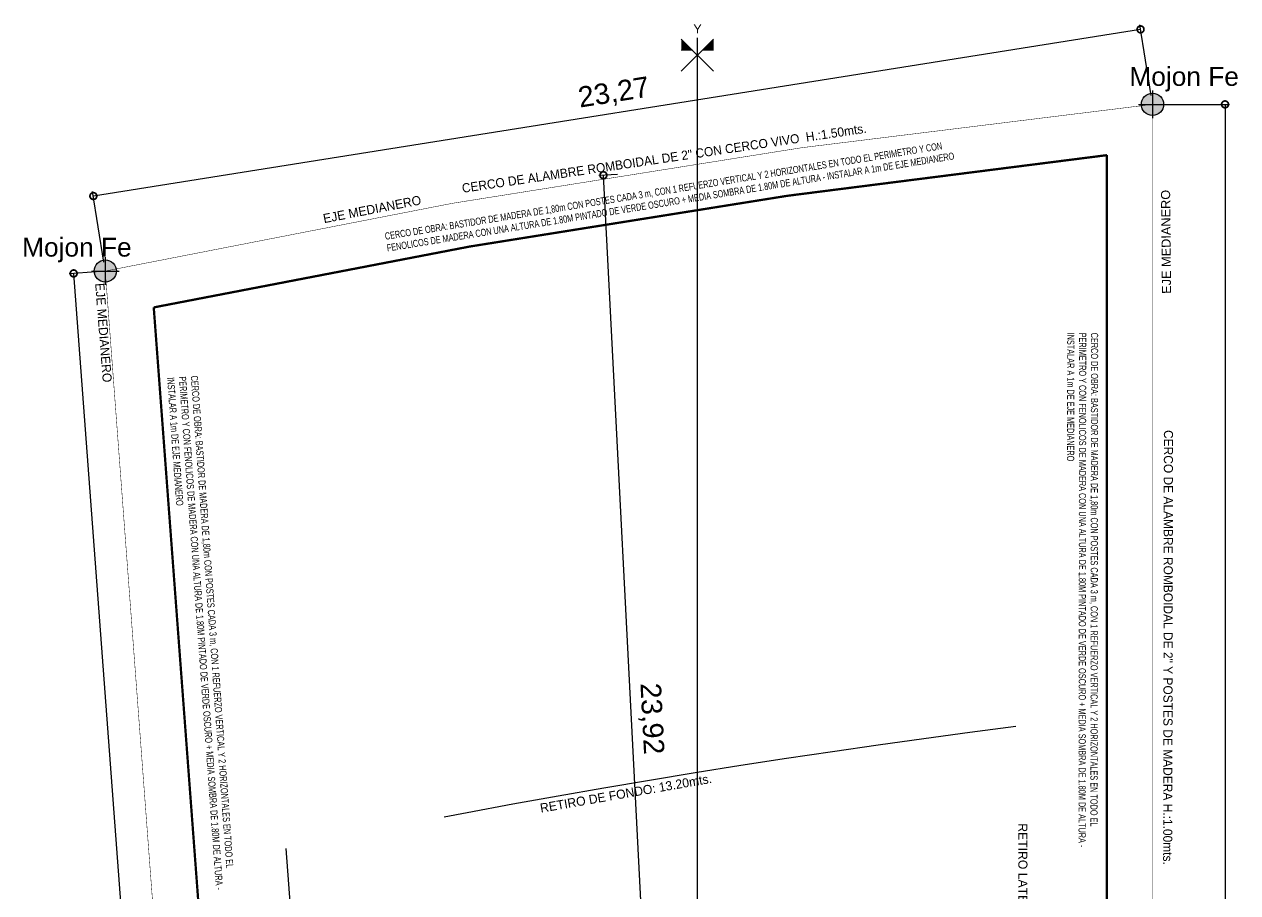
# Model space of a CAD drawing. Header units: millimetres. Extents: x 267 to 536, y -193 to 59.
# Drawn here: x 268.03 to 294.65, y 39.92 to 58.97 of the extents above; entities that cross this region are included whole.
import ezdxf
from ezdxf.enums import TextEntityAlignment as Align

# ---------------------------------------------------------------- set-up
doc = ezdxf.new("R2010")
doc.units = ezdxf.units.MM
doc.header["$LTSCALE"] = 20
doc.linetypes.add('CENTRO', pattern=[50.8, 31.75, -6.35, 6.35, -6.35])
doc.linetypes.add('DASHDOT', pattern=[25.4, 12.7, -6.35, 0, -6.35])
for name, color, linetype in [('-lote y retiros', 1, 'Continuous'), ('-muros', 3, 'Continuous'), ('005TEXTO220', 220, 'Continuous'), ('B-REFERENCIAS', 1, 'Continuous'), ('ejes divisorios', 3, 'DASHDOT')]:
    doc.layers.add(name, color=color, linetype=linetype)
doc.layers.add('00 - EJES DE REPLANTEO', color=7, linetype='Continuous', true_color=0xf50000)
doc.layers.add('new', color=7, linetype='Continuous', true_color=0xf50000)
doc.layers.add('03', color=3, linetype='Continuous', lineweight=30)
doc.layers.add('EJES REPLANTEO', color=4, linetype='Continuous', lineweight=9)
doc.styles.add('Arial', font='arial.ttf', dxfattribs={"height": 0.15})
doc.styles.add('Arial_1', font='arial.ttf', dxfattribs={"height": 0.002381})
doc.styles.add('BOOK', font='BKANT.TTF')
doc.styles.get("Standard").update_dxf_attribs({"font": 'arial.ttf'})
doc.styles.add('SWIS', font='swisscl.ttf')
doc.dimstyles.new('100', dxfattribs={"dimscale": 0, "dimtxt": 0.25, "dimasz": 0.2, "dimexe": 0.1, "dimexo": 0.25, "dimgap": 0.1, "dimtad": 1, "dimzin": 0, "dimdsep": 46, "dimtxsty": 'SWIS', "dimblk": 'ARCHTICK', "dimcen": 0.2, "dimdle": 0.25, "dimclrd": 1, "dimclre": 8, "dimclrt": 1, "dimazin": 0, "dimtfac": 1, "dimtix": 1, "dimtofl": 0, "dimtmove": 1, "dimatfit": 0, "dimfxl": 1, "dimtolj": 1, "dimtzin": 0, "dimlwd": -1, "dimlwe": -1, "dimarcsym": 0})
doc.dimstyles.new('H', dxfattribs={"dimtxt": 0.45, "dimasz": 0.3, "dimexe": 0.1, "dimexo": 0.2, "dimgap": 0.15, "dimtad": 1, "dimzin": 0, "dimtxsty": 'Standard', "dimblk": 'DOTSMALL', "dimcen": 0, "dimclrd": 256, "dimclre": 256, "dimaunit": 1, "dimadec": 3, "dimazin": 0, "dimtfac": 1, "dimtofl": 0, "dimtmove": 1, "dimatfit": 2, "dimldrblk": 'DOTSMALL', "dimfxl": 0.18, "dimtolj": 1, "dimtzin": 0, "dimlwd": -1, "dimlwe": -1, "dimarcsym": 2})

# ---------------------------------------------------------------- blocks, each defined once
blk = doc.blocks.new('MOJON')
at = {"layer": '00 - EJES DE REPLANTEO', "transparency": 33554495}
h = blk.add_hatch(color=254, dxfattribs=at)
h.dxf.hatch_style = 1
edge = h.paths.add_edge_path()
edge.add_arc((6849.914, 2586.609), 0.375, 0, 360)
at = {"layer": '00 - EJES DE REPLANTEO'}
for points in [[(6849.914, 2587.077), (6849.914, 2586.14)], [(6849.445, 2586.609), (6850.383, 2586.609)]]:
    blk.add_lwpolyline(points, dxfattribs=at)
blk.add_circle((6849.914, 2586.609), 0.375, dxfattribs=at)
blk = doc.blocks.new('_DotSmall')
at = {"color": 0, "linetype": 'ByBlock', "const_width": 0.5}
blk.add_lwpolyline([(-0.0625, 0, 1), (0.0625, 0, 1)], format="xyb", close=True, dxfattribs=at)
blk = doc.blocks.new('*D26')
at = {"layer": 'Defpoints', "color": 0, "transparency": 16777216}
for p in [(292.782, 57.216), (292.782, 15.558), (294.373, 15.558)]:
    blk.add_point(p, dxfattribs=at)
at = {"layer": 'new', "linetype": 'Continuous', "transparency": 16777216}
for p, q in [((292.982, 57.216), (294.473, 57.216)), ((294.373, 57.216), (294.373, 15.558)), ((292.982, 15.558), (294.473, 15.558))]:
    blk.add_line(p, q, dxfattribs=at)
at = {"layer": 'new', "transparency": 16777216, "xscale": 0.3, "yscale": 0.3, "zscale": 0.3}
for p, rotation in [((294.373, 57.216), 90), ((294.373, 15.558), 270)]:
    blk.add_blockref('_DotSmall', p, dxfattribs=dict(at, rotation=rotation))
at = {"layer": 'new', "color": 0, "transparency": 16777216, "insert": (293.952, 36.387), "char_height": 0.45, "attachment_point": 5, "rotation": 90}
blk.add_mtext('\\A1;41,66', dxfattribs=at)
blk = doc.blocks.new('*D27')
at = {"layer": 'Defpoints', "color": 0, "transparency": 16777216}
for p in [(269.804, 53.56), (269.11, 53.508), (272.736, 14.474)]:
    blk.add_point(p, dxfattribs=at)
at = {"layer": 'new', "linetype": 'Continuous', "transparency": 16777216}
for p, q in [((269.604, 53.545), (269.011, 53.5)), ((272.043, 14.422), (269.11, 53.508)), ((272.537, 14.459), (271.943, 14.414))]:
    blk.add_line(p, q, dxfattribs=at)
at = {"layer": 'new', "transparency": 16777216, "xscale": 0.3, "yscale": 0.3, "zscale": 0.3}
for p, rotation in [((269.11, 53.508), 94.29070737869759), ((272.043, 14.422), 274.2907073786976)]:
    blk.add_blockref('_DotSmall', p, dxfattribs=dict(at, rotation=rotation))
at = {"layer": 'new', "color": 0, "transparency": 16777216, "insert": (270.996, 33.996), "char_height": 0.45, "attachment_point": 5, "rotation": 274.2907}
blk.add_mtext('\\A1;39,20', dxfattribs=at)
blk = doc.blocks.new('*D24')
at = {"layer": 'Defpoints', "color": 0, "transparency": 16777216}
for p in [(292.782, 57.216), (269.542, 55.205), (269.804, 53.56)]:
    blk.add_point(p, dxfattribs=at)
at = {"layer": 'new', "linetype": 'Continuous', "transparency": 16777216}
for p, q in [((292.52, 58.861), (269.542, 55.205)), ((292.751, 57.413), (292.504, 58.96)), ((269.772, 53.757), (269.526, 55.304))]:
    blk.add_line(p, q, dxfattribs=at)
at = {"layer": 'new', "transparency": 16777216, "xscale": 0.3, "yscale": 0.3, "zscale": 0.3}
for p, rotation in [((292.52, 58.861), 9.041165554743271), ((269.542, 55.205), 189.0411655547433)]:
    blk.add_blockref('_DotSmall', p, dxfattribs=dict(at, rotation=rotation))
at = {"layer": 'new', "color": 0, "transparency": 16777216, "insert": (280.965, 57.449), "char_height": 0.45, "attachment_point": 5, "rotation": 9.0412}
blk.add_mtext('\\A1;23,27', dxfattribs=at)
blk = doc.blocks.new('*D78')
at = {"layer": 'Defpoints', "color": 0, "transparency": 16777216}
for p in [(280.734, 55.662), (281.245, 55.688), (282.475, 31.796)]:
    blk.add_point(p, dxfattribs=at)
at = {"layer": 'new', "linetype": 'Continuous', "transparency": 16777216}
for p, q in [((281.045, 55.678), (280.634, 55.657)), ((281.964, 31.77), (280.734, 55.662)), ((282.275, 31.786), (281.864, 31.765))]:
    blk.add_line(p, q, dxfattribs=at)
at = {"layer": 'new', "transparency": 16777216, "xscale": 0.3, "yscale": 0.3, "zscale": 0.3}
for p, rotation in [((280.734, 55.662), 92.9467008026028), ((281.964, 31.77), 272.9467008026028)]:
    blk.add_blockref('_DotSmall', p, dxfattribs=dict(at, rotation=rotation))
at = {"layer": 'new', "color": 0, "transparency": 16777216, "insert": (281.769, 43.738), "char_height": 0.45, "attachment_point": 5, "rotation": 272.9467}
blk.add_mtext('\\A1;23,92', dxfattribs=at)
blk = doc.blocks.new('_ArchTick')
at = {"color": 0, "linetype": 'ByBlock', "const_width": 0.15}
blk.add_lwpolyline([(-0.5, -0.5), (0.5, 0.5)], dxfattribs=at)
blk = doc.blocks.new('*D82')
at = {"layer": '-muros', "color": 1, "transparency": 16777216}
blk.add_arc((282.797, 25.558), 1.041, 360, 90, dxfattribs=at)
at = {"layer": 'Defpoints', "color": 0, "transparency": 16777216}
for p in [(282.797, 49.217), (283.698, 26.078), (273.34, 25.558), (294.186, 25.558), (282.797, 11.75)]:
    blk.add_point(p, dxfattribs=at)
at = {"layer": '-muros', "color": 1, "transparency": 16777216, "xscale": 0.2, "yscale": 0.2, "zscale": 0.2}
for p, rotation in [((282.797, 26.599), 179.9999999999996), ((283.838, 25.558), 269.9999999999999)]:
    blk.add_blockref('_ArchTick', p, dxfattribs=dict(at, rotation=rotation))
at = {"layer": '-muros', "color": 1, "transparency": 16777216, "insert": (283.694, 26.455), "char_height": 0.25, "attachment_point": 5, "rotation": 315, "style": 'SWIS'}
blk.add_mtext('\\A1;90.00°', dxfattribs=at)

msp = doc.modelspace()

# ---------------------------------------------------------------- hatches: boundary and pattern name
at = {"layer": 'EJES REPLANTEO'}
h = msp.add_hatch(color=256, dxfattribs=at)
h.dxf.hatch_style = 1
h.paths.add_polyline_path([(282.443, 58.644), (282.443, 58.394), (282.693, 58.394)])
h = msp.add_hatch(color=256, dxfattribs=at)
h.dxf.hatch_style = 1
h.paths.add_polyline_path([(283.15, 58.644), (282.9, 58.394), (283.15, 58.394)])

# ---------------------------------------------------------------- linework, layer by layer
at = {"layer": '-lote y retiros', "linetype": 'CENTRO', "ltscale": 0.01, "const_width": 0.01}
msp.add_lwpolyline([(272.811, 13.477, -0.027047), (292.782, 14.558), (292.782, 57.216, 0.026161), (269.804, 53.56)], format="xyb", close=True, dxfattribs=at)
at = {"layer": '03', "const_width": 0.05}
msp.add_lwpolyline([(291.782, 18.554), (291.782, 56.102, 0.023919), (270.867, 52.762), (273.507, 17.564)], format="xyb", dxfattribs=at)
msp.add_lwpolyline([(291.782, 14.555), (291.782, 56.102, 0.023919), (270.867, 52.762), (273.806, 13.582, -0.024342)], format="xyb", close=True, dxfattribs=at)
at = {"layer": 'ejes divisorios', "ltscale": 0.05}
msp.add_lwpolyline([(275.498, 17.765, -0.018928), (289.782, 18.534), (289.781, 43.567, 0.019407), (273.762, 40.892)], format="xyb", close=True, dxfattribs=at)
at = {"layer": 'EJES REPLANTEO'}
for p, q in [((282.443, 57.947), (283.15, 58.644)), ((282.443, 58.644), (283.15, 57.947)), ((282.443, 58.404), (282.693, 58.404)), ((283.15, 58.404), (282.9, 58.404))]:
    msp.add_line(p, q, dxfattribs=at)
at = {"layer": 'EJES REPLANTEO', "linetype": 'CENTRO', "ltscale": 0.1, "const_width": 0.03}
msp.add_lwpolyline([(282.797, 58.681), (282.797, 12.076)], dxfattribs=at)

# ---------------------------------------------------------------- block references
at = {"layer": '00 - EJES DE REPLANTEO', "xscale": 0.65, "yscale": 0.65, "zscale": 0.65}
for p in [(-4159.662, -1624.08), (-4182.64, -1627.736)]:
    msp.add_blockref('MOJON', p, dxfattribs=at)

# ---------------------------------------------------------------- texts
at = {"layer": '005TEXTO220', "extrusion": (0.193335, 0.027238, 0.980755), "style": 'BOOK'}
msp.add_text('CERCO DE ALAMBRE ROMBOIDAL DE 2" CON CERCO VIVO  H.:1.50mts.', height=0.2, rotation=270.4393, dxfattribs=at).set_placement((16.001, -277.202, 55.184))
at = {"layer": '005TEXTO220', "style": 'BOOK'}
for rotation, p in [(10.9785, (274.605, 54.609)), (274.4561, (269.581, 53.288))]:
    msp.add_text('EJE MEDIANERO', height=0.2, rotation=rotation, dxfattribs=at).set_placement(p)
at = {"layer": '005TEXTO220', "style": 'Arial'}
msp.add_text('EJE MEDIANERO', height=0.2, rotation=90.559, dxfattribs=at).set_placement((293.179, 54.201), align=Align.CENTER)
at = {"layer": '005TEXTO220', "extrusion": (-0.001868, -0.195235, 0.980755), "style": 'BOOK'}
msp.add_text('CERCO DE ALAMBRE ROMBOIDAL DE 2" Y POSTES DE MADERA H.:1.00mts.', height=0.2, rotation=270.4393, dxfattribs=at).set_placement((292.54, 51.856, -10.323))
at = {"layer": '005TEXTO220', "ltscale": 0.1, "style": 'BOOK'}
for s, rotation, p in [('RETIRO DE FONDO: 13.20mts.', 9.9189, (279.363, 41.676, -2.045)), ('RETIRO LATERAL: 3.00mts.', 270.0472, (289.837, 41.445))]:
    msp.add_text(s, height=0.2, rotation=rotation, dxfattribs=at).set_placement(p)
at = {"layer": '005TEXTO220', "char_height": 0.4126, "width": 17.56608, "attachment_point": 1, "style": 'Arial_1'}
for insert in [(292.275, 58.035), (267.979, 54.289)]:
    msp.add_mtext('Mojon Fe', dxfattribs=dict(at, insert=insert))
at = {"layer": 'B-REFERENCIAS', "char_height": 0.156435, "attachment_point": 1, "style": 'SWIS'}
for insert, width, rotation in [((275.927, 54.398), 12.6905, 9.2424), ((291.589, 52.208), 11.46381, 269.9321), ((271.835, 51.272), 11.46381, 274.1379)]:
    msp.add_mtext('\\A1;CERCO DE OBRA: BASTIDOR DE MADERA DE 1,80m CON POSTES CADA 3 m, CON 1 REFUERZO VERTICAL Y 2 HORIZONTALES EN TODO EL PERIMETRO Y CON FENOLICOS DE MADERA CON UNA ALTURA DE 1.80M PINTADO DE VERDE OSCURO + MEDIA SOMBRA DE 1.80M DE ALTURA - INSTALAR A 1m DE EJE MEDIANERO', dxfattribs=dict(at, insert=insert, width=width, rotation=rotation))
at = {"layer": 'EJES REPLANTEO', "insert": (282.706, 58.973), "char_height": 0.2, "attachment_point": 1, "rotation": 360}
msp.add_mtext_dynamic_manual_height_columns('Y', width=0.48346, gutter_width=1, heights=[0], dxfattribs=at)

# ---------------------------------------------------------------- dimensions: what is measured, and where the dimension line sits
at = {"layer": '-muros'}
dim = msp.add_angular_dim_2l(base=(283.698, 26.078), line1=((273.34, 25.558), (294.186, 25.558)), line2=((282.797, 49.217), (282.797, 11.75)), dimstyle='100', override={"dimscale": 1}, dxfattribs=at)
dim.commit()
dim.dimension.update_dxf_attribs({"geometry": '*D82', "text_midpoint": (283.694, 26.455)})
at = {"layer": 'new', "color": 1, "true_color": 0xfa0000}
for p1, p2, distance, picture, middle in [((292.782, 57.216), (269.804, 53.56), -1.666, '*D24', (280.965, 57.449)), ((292.782, 57.216), (292.782, 15.558), 1.591, '*D26', (293.952, 36.387)), ((282.475, 31.796), (281.245, 55.688), 0.512, '*D78', (281.769, 43.738)), ((272.736, 14.474), (269.804, 53.56), 0.695, '*D27', (270.996, 33.996))]:
    dim = msp.add_aligned_dim(p1=p1, p2=p2, distance=distance, dimstyle='H', dxfattribs=at)
    dim.commit()
    dim.dimension.update_dxf_attribs({"geometry": picture, "text_midpoint": middle})

doc.saveas('drawing.dxf')
